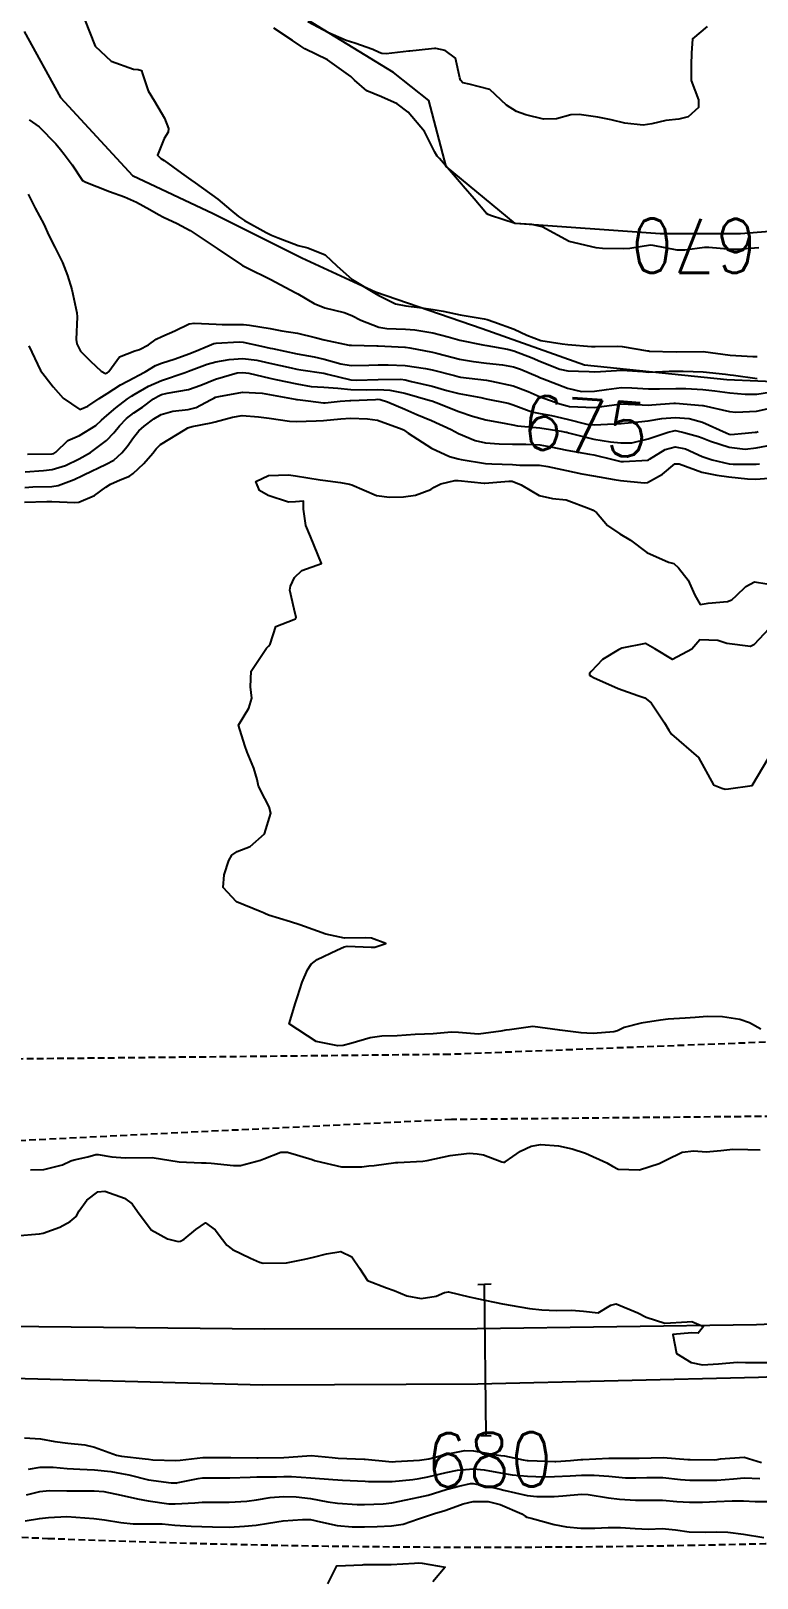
# Model space of a CAD drawing. Header units: metres. Extents: x 292545 to 299085, y 7450245 to 7463078.
# Drawn here: x 294679 to 294732.7, y 7462706.4 to 7462820.6 of the extents above; entities that cross this region are included whole.
import ezdxf
from ezdxf.enums import TextEntityAlignment as Align

# ---------------------------------------------------------------- set-up
doc = ezdxf.new("R2010")
doc.units = ezdxf.units.M
doc.linetypes.add('DASHED', pattern=[0.75, 0.5, -0.25])
for name, color, linetype in [('Cotas', 45, 'Continuous'), ('Curvas de Nivel 1m', 11, 'Continuous'), ('Curvas de Nivel 5m', 15, 'Continuous'), ('Hidrografia', 140, 'Continuous'), ('Linha Férrea', 20, 'Continuous'), ('Pórtico', 62, 'Continuous'), ('Vias Secundárias', 230, 'DASHED')]:
    doc.layers.add(name, color=color, linetype=linetype)
doc.styles.add('Style-STANDARD', font='STANDARD.shx')

msp = doc.modelspace()

# ---------------------------------------------------------------- linework, layer by layer
at = {"layer": 'Curvas de Nivel 1m', "flags": 128}
for points, elevation in [([(294728.96, 7462820.95), (294727.89, 7462820.02), (294727.8, 7462818.96), (294727.77, 7462818.12), (294727.78, 7462816.96), (294728.32, 7462815.53), (294728.32, 7462814.96), (294727.56, 7462814.28), (294726.87, 7462814.09), (294725.9, 7462814.01), (294724.87, 7462813.76), (294724.23, 7462813.65), (294722.87, 7462813.8), (294721.86, 7462814.05), (294720.88, 7462814.24), (294719.51, 7462814.44), (294718.88, 7462814.41), (294717.83, 7462814.13), (294716.88, 7462814.09), (294715.58, 7462814.41), (294714.89, 7462814.66), (294714.14, 7462815.13), (294712.9, 7462816.3), (294711.39, 7462816.68), (294710.91, 7462816.78), (294710.74, 7462816.99), (294710.7, 7462817.16), (294710.37, 7462818.61), (294709.6, 7462819.18), (294708.93, 7462819.31), (294708.82, 7462819.31), (294707.68, 7462819.2), (294707.01, 7462819.13), (294706.93, 7462819.12), (294705.24, 7462818.92), (294704.93, 7462818.95), (294704.73, 7462819.03), (294704.26, 7462819.24), (294702.94, 7462819.7), (294702.3, 7462819.91), (294700.95, 7462820.49), (294699.47, 7462821.29)], 671), ([(294678.87, 7462814.05), (294679.62, 7462813.53), (294680.85, 7462812.27), (294681.2, 7462811.86), (294681.47, 7462811.51), (294682.06, 7462810.73), (294682.82, 7462809.57), (294682.86, 7462809.54), (294682.93, 7462809.5), (294684.81, 7462808.77), (294685.91, 7462808.36), (294686.8, 7462807.98), (294687.79, 7462807.44), (294688.42, 7462807.06), (294688.79, 7462806.86), (294689.8, 7462806.4), (294690.78, 7462805.88), (294691.52, 7462805.39), (294692.76, 7462804.54), (294694.55, 7462803.35), (294694.67, 7462803.27), (294694.74, 7462803.24), (294694.94, 7462803.15), (294696.73, 7462802.25), (294698.52, 7462801.31), (294698.72, 7462801.19), (294699.92, 7462800.49), (294700.71, 7462800.18), (294702.15, 7462799.83), (294702.71, 7462799.6), (294703.38, 7462799.25), (294704.7, 7462798.73), (294705.29, 7462798.64), (294706.69, 7462798.6), (294707.36, 7462798.54), (294708.69, 7462798.32), (294709.84, 7462798.02), (294710.68, 7462797.79), (294712.38, 7462797.44), (294712.68, 7462797.39), (294714.22, 7462797.12), (294714.67, 7462797), (294716.04, 7462796.47), (294716.66, 7462796.2), (294718.08, 7462795.65), (294718.66, 7462795.52), (294720.25, 7462795.46), (294720.66, 7462795.44), (294721.08, 7462795.47), (294722.66, 7462795.57), (294724.2, 7462795.46), (294724.66, 7462795.43), (294726.15, 7462795.49), (294726.66, 7462795.5), (294727.18, 7462795.5), (294728.66, 7462795.45), (294730.33, 7462795.26), (294730.66, 7462795.22), (294730.92, 7462795.19), (294732.65, 7462794.96)], 671), ([(294678.81, 7462808.55), (294679.32, 7462807.53), (294679.96, 7462806.35), (294680.34, 7462805.52), (294680.76, 7462804.65), (294681.34, 7462803.51), (294681.7, 7462802.55), (294682.02, 7462801.51), (294682.4, 7462799.81), (294682.42, 7462799.5), (294682.35, 7462797.83), (294682.39, 7462797.5), (294682.67, 7462796.96), (294683.4, 7462796.23), (294684.19, 7462795.48), (294684.51, 7462795.33), (294684.65, 7462795.38), (294684.71, 7462795.41), (294684.77, 7462795.47), (294685.56, 7462796.56), (294686.67, 7462797), (294687.02, 7462797.1), (294687.68, 7462797.44), (294688.25, 7462797.86), (294688.68, 7462798.06), (294689.63, 7462798.48), (294690.7, 7462798.98), (294691.06, 7462799.04), (294692.7, 7462798.96), (294693.13, 7462798.94), (294694.7, 7462798.93), (294695.15, 7462798.89), (294696.69, 7462798.63), (294697.53, 7462798.48), (294698.69, 7462798.29), (294700, 7462797.97), (294700.68, 7462797.8), (294702.52, 7462797.42), (294702.68, 7462797.4), (294704.55, 7462797.36), (294704.67, 7462797.36), (294706.62, 7462797.27), (294706.67, 7462797.26), (294707, 7462797.21), (294708.67, 7462796.89), (294709.06, 7462796.8), (294710.67, 7462796.39), (294711.71, 7462796.2), (294712.66, 7462796.08), (294713.84, 7462795.95), (294714.66, 7462795.8), (294715.18, 7462795.63), (294716.45, 7462795.09), (294716.65, 7462795.01), (294716.8, 7462794.94), (294718.64, 7462794.23), (294719.69, 7462794), (294720.64, 7462794.02), (294721.52, 7462794.15), (294722.64, 7462794.28), (294723.39, 7462794.26), (294724.64, 7462794.18), (294725.44, 7462794.19), (294726.64, 7462794.22), (294727.39, 7462794.22), (294728.64, 7462794.15), (294729.54, 7462794.04), (294730.64, 7462793.89), (294731.77, 7462793.79), (294732.64, 7462793.79), (294733.58, 7462793.95)], 672), ([(294678.84, 7462797.37), (294679.71, 7462795.53), (294680.64, 7462794.33), (294681.38, 7462793.51), (294682.62, 7462792.65), (294683.21, 7462792.9), (294684.04, 7462793.48), (294684.64, 7462793.84), (294685.62, 7462794.48), (294686.65, 7462795.03), (294686.93, 7462795.17), (294687.44, 7462795.44), (294688.2, 7462795.9), (294688.66, 7462796.09), (294689.65, 7462796.4), (294690.67, 7462796.78), (294691.11, 7462796.95), (294692.18, 7462797.38), (294692.52, 7462797.53), (294692.68, 7462797.56), (294694.38, 7462797.66), (294694.68, 7462797.63), (294696.05, 7462797.34), (294696.67, 7462797.2), (294696.84, 7462797.16), (294698.67, 7462796.78), (294699.93, 7462796.56), (294700.66, 7462796.39), (294701.9, 7462796.03), (294702.66, 7462795.91), (294703.96, 7462795.94), (294704.66, 7462795.95), (294705.39, 7462795.96), (294706.66, 7462795.92), (294708.15, 7462795.7), (294708.66, 7462795.59), (294710.3, 7462795.17), (294710.65, 7462795.08), (294710.75, 7462795.06), (294712.65, 7462794.82), (294713.02, 7462794.76), (294714.64, 7462794.41), (294715.75, 7462793.99), (294716.63, 7462793.59), (294718.07, 7462793.08), (294718.62, 7462792.92), (294718.8, 7462792.89), (294720.62, 7462792.8), (294722.3, 7462793.02), (294722.56, 7462793.08), (294722.62, 7462793.09), (294724.15, 7462793), (294724.62, 7462792.98), (294724.64, 7462792.98), (294724.88, 7462793), (294726.49, 7462793.12), (294726.62, 7462793.12), (294728.61, 7462792.96), (294728.68, 7462792.95), (294730.62, 7462792.51), (294731.08, 7462792.46), (294732.62, 7462792.54), (294734.18, 7462792.89)], 673), ([(294678.75, 7462789.37), (294680.58, 7462789.38), (294680.69, 7462789.41), (294680.84, 7462789.52), (294681.72, 7462790.38), (294682.6, 7462790.73), (294683.81, 7462791.48), (294684.21, 7462791.87), (294684.61, 7462792.23), (294685.29, 7462792.79), (294686.14, 7462793.45), (294686.43, 7462793.65), (294686.64, 7462793.78), (294687.7, 7462794.38), (294688.65, 7462794.8), (294690.39, 7462795.4), (294690.65, 7462795.5), (294692.03, 7462796.02), (294692.66, 7462796.19), (294693.65, 7462796.35), (294694.66, 7462796.42), (294695.7, 7462796.3), (294696.66, 7462796.09), (294698.23, 7462795.74), (294698.66, 7462795.65), (294698.95, 7462795.6), (294700.65, 7462795.34), (294700.91, 7462795.28), (294702.65, 7462794.86), (294703.07, 7462794.83), (294704.65, 7462794.88), (294706.33, 7462794.9), (294706.65, 7462794.85), (294707.12, 7462794.73), (294708.64, 7462794.38), (294709.74, 7462794.07), (294710.63, 7462793.85), (294712.24, 7462793.54), (294712.63, 7462793.46), (294714.27, 7462793.12), (294714.62, 7462793.01), (294716.01, 7462792.49), (294716.62, 7462792.37), (294717.47, 7462792.23), (294718.61, 7462791.95), (294720.08, 7462791.59), (294720.61, 7462791.54), (294721.12, 7462791.56), (294722.61, 7462791.62), (294723.88, 7462791.74), (294724.61, 7462791.83), (294725.61, 7462791.99), (294726.61, 7462792.07), (294727.64, 7462791.99), (294728.61, 7462791.72), (294730.37, 7462790.93), (294730.6, 7462790.84), (294730.71, 7462790.82), (294731.78, 7462790.92), (294732.52, 7462790.99), (294732.6, 7462791), (294732.72, 7462791.03)], 674), ([(294678.55, 7462786.89), (294679.15, 7462786.94), (294680.55, 7462786.98), (294681.02, 7462787.05), (294682.19, 7462787.5), (294682.45, 7462787.61), (294682.56, 7462787.66), (294682.91, 7462787.84), (294684.57, 7462788.62), (294685.12, 7462788.92), (294685.73, 7462789.46), (294686.11, 7462789.93), (294686.59, 7462790.59), (294686.97, 7462791.08), (294687.36, 7462791.44), (294688.08, 7462791.97), (294688.62, 7462792.28), (294689.5, 7462792.54), (294690.62, 7462792.67), (294691.21, 7462792.81), (294692.28, 7462793.38), (294692.51, 7462793.5), (294692.63, 7462793.56), (294692.89, 7462793.63), (294694.64, 7462793.93), (294696.1, 7462793.87), (294696.64, 7462793.78), (294698.52, 7462793.42), (294698.63, 7462793.4), (294698.71, 7462793.39), (294699.49, 7462793.3), (294700.63, 7462793.16), (294700.75, 7462793.16), (294701.85, 7462793.27), (294702.57, 7462793.32), (294702.63, 7462793.32), (294704.47, 7462793.41), (294704.63, 7462793.42), (294704.8, 7462793.4), (294705.36, 7462793.23), (294706.63, 7462792.69), (294707.52, 7462792.3), (294708.61, 7462791.84), (294710.04, 7462791.18), (294710.6, 7462790.9), (294711.82, 7462790.37), (294712.59, 7462790.2), (294713.59, 7462790.13), (294714.59, 7462790.09), (294715.58, 7462790.09), (294716.59, 7462790.06), (294717.41, 7462789.91), (294718.59, 7462789.65), (294720.27, 7462789.36), (294720.59, 7462789.31), (294720.8, 7462789.26), (294721.79, 7462789.03), (294722.58, 7462788.83), (294722.78, 7462788.82), (294724.58, 7462788.93), (294724.63, 7462788.95), (294724.71, 7462789), (294725.86, 7462789.72), (294726.59, 7462789.9), (294727.37, 7462789.75), (294728.59, 7462789.2), (294729.33, 7462788.94), (294730.58, 7462788.66), (294730.88, 7462788.63), (294732.58, 7462788.62), (294732.83, 7462788.65)], 676), ([(294678.54, 7462785.81), (294680.19, 7462785.87), (294680.54, 7462785.87), (294682.25, 7462785.79), (294682.54, 7462785.82), (294683.71, 7462786.31), (294684.55, 7462786.92), (294684.88, 7462787.15), (294685.6, 7462787.46), (294686.28, 7462787.74), (294686.57, 7462787.93), (294687.34, 7462788.68), (294688, 7462789.44), (294688.26, 7462789.76), (294688.59, 7462790.07), (294690.39, 7462791.19), (294690.6, 7462791.31), (294690.66, 7462791.34), (294690.91, 7462791.4), (294692.31, 7462791.68), (294692.61, 7462791.75), (294693.89, 7462792.09), (294694.62, 7462792.21), (294695.83, 7462792.12), (294696.61, 7462792.01), (294698.12, 7462791.81), (294698.61, 7462791.78), (294700.07, 7462791.83), (294700.61, 7462791.86), (294701.91, 7462791.97), (294702.61, 7462792.01), (294703.88, 7462791.98), (294704.61, 7462791.88), (294706.43, 7462791.21), (294706.54, 7462791.15), (294706.6, 7462791.1), (294706.88, 7462790.92), (294708.59, 7462789.8), (294709.93, 7462789.18), (294710.58, 7462789.01), (294710.78, 7462788.96), (294712.58, 7462788.67), (294713.06, 7462788.65), (294714.58, 7462788.6), (294715.13, 7462788.56), (294716.57, 7462788.54), (294717.2, 7462788.46), (294718.57, 7462788.15), (294719.71, 7462787.91), (294720.56, 7462787.77), (294722.1, 7462787.49), (294722.56, 7462787.41), (294724.31, 7462787.25), (294724.56, 7462787.28), (294725.67, 7462787.88), (294726.58, 7462788.64), (294726.89, 7462788.66), (294728.57, 7462788.03), (294729.69, 7462787.81), (294730.56, 7462787.7), (294731.94, 7462787.53), (294732.56, 7462787.52), (294733.85, 7462787.61)], 677), ([(294732.94, 7462746.9), (294732.09, 7462747.38), (294731.38, 7462747.63), (294730.09, 7462747.82), (294728.97, 7462747.83), (294728.09, 7462747.76), (294727.33, 7462747.73), (294726.09, 7462747.64), (294725.51, 7462747.56), (294724.09, 7462747.36), (294722.83, 7462747.02), (294722.33, 7462746.78), (294722.08, 7462746.72), (294720.53, 7462746.59), (294720.08, 7462746.6), (294719.66, 7462746.64), (294718.08, 7462746.84), (294716.08, 7462747.1), (294714.35, 7462746.85), (294714.08, 7462746.83), (294713.73, 7462746.77), (294712.08, 7462746.54), (294710.59, 7462746.65), (294710.08, 7462746.68), (294708.71, 7462746.55), (294708.08, 7462746.53), (294707.38, 7462746.51), (294706.07, 7462746.42), (294704.92, 7462746.39), (294704.07, 7462746.27), (294702.65, 7462745.84), (294702.07, 7462745.7), (294701.68, 7462745.67), (294700.07, 7462745.99), (294698.08, 7462747.31), (294698.56, 7462748.84), (294698.7, 7462749.3), (294699.05, 7462750.37), (294699.45, 7462751.3), (294699.72, 7462751.71), (294700.14, 7462752.05), (294701.61, 7462752.73), (294702.15, 7462752.99), (294702.38, 7462753.03), (294704.15, 7462752.95), (294704.42, 7462752.96), (294705.23, 7462753.23), (294704.16, 7462753.62), (294703.75, 7462753.65), (294702.16, 7462753.63), (294700.8, 7462753.93), (294700.17, 7462754.15), (294698.87, 7462754.61), (294698.18, 7462754.84), (294696.55, 7462755.33), (294696.28, 7462755.44), (294696.18, 7462755.5), (294695.93, 7462755.6), (294694.19, 7462756.3), (294693.2, 7462757.37), (294693.27, 7462758.31), (294693.62, 7462759.37), (294693.84, 7462759.76), (294694.23, 7462760.03), (294695.19, 7462760.39), (294696.25, 7462761.33), (294696.74, 7462762.85), (294696.61, 7462763.33), (294696.28, 7462763.93), (294695.81, 7462764.86), (294695.71, 7462765.34), (294695.48, 7462766.17), (294694.99, 7462767.35), (294694.82, 7462767.85), (294694.34, 7462769.36), (294695.11, 7462770.6), (294695.33, 7462771.35), (294695.22, 7462772.19), (294695.28, 7462773.35), (294696.41, 7462775.04), (294696.56, 7462775.18), (294696.68, 7462775.33), (294697.1, 7462776.65), (294698.44, 7462777.16), (294698.55, 7462777.2), (294698.61, 7462777.31), (294698.45, 7462777.93), (294698.13, 7462779.31), (294698.17, 7462779.61), (294698.47, 7462780.26), (294699.01, 7462780.77), (294700.48, 7462781.29), (294699.66, 7462783.29), (294699.31, 7462784.09), (294699.15, 7462785.3), (294699.14, 7462785.9), (294698.54, 7462785.84), (294698.03, 7462785.83), (294696.54, 7462786.31), (294695.88, 7462786.67), (294695.62, 7462787.34), (294696.56, 7462787.78), (294698.04, 7462787.84), (294698.56, 7462787.76), (294700.38, 7462787.46), (294700.56, 7462787.44), (294701.87, 7462787.27), (294702.55, 7462787.16), (294702.72, 7462787.09), (294704.54, 7462786.32), (294705.5, 7462786.18), (294706.54, 7462786.22), (294707.41, 7462786.33), (294708.55, 7462786.76), (294708.8, 7462786.93), (294709.3, 7462787.18), (294710.32, 7462787.41), (294710.56, 7462787.41), (294712.49, 7462787.21), (294712.55, 7462787.21), (294714.3, 7462787.38), (294714.56, 7462787.36), (294715.23, 7462787.11), (294716.55, 7462786.31), (294717.55, 7462786.09), (294718.54, 7462785.99), (294720.24, 7462785.35), (294720.53, 7462785.22), (294720.65, 7462785.16), (294720.79, 7462785.05), (294721.59, 7462784.1), (294722.52, 7462783.49), (294723.29, 7462783.01), (294724.5, 7462782.11), (294726.1, 7462781.38), (294726.49, 7462781.28), (294726.85, 7462780.97), (294727.56, 7462780.05), (294728.05, 7462778.96), (294728.45, 7462778.27), (294729.03, 7462778.37), (294730.46, 7462778.49), (294730.78, 7462778.61), (294731.12, 7462778.92), (294731.81, 7462779.58), (294732.47, 7462779.93), (294733.38, 7462779.8)], 678), ([(294733.92, 7462776.89), (294732.42, 7462775.29), (294732.16, 7462775.17), (294730.42, 7462775.39), (294729.75, 7462775.61), (294728.42, 7462775.66), (294727.83, 7462774.96), (294726.41, 7462774.2), (294725.09, 7462774.99), (294724.42, 7462775.38), (294722.67, 7462775.03), (294722.41, 7462774.91), (294721.24, 7462774.21), (294720.4, 7462773.32), (294720.28, 7462773.16), (294720.27, 7462773.05), (294720.39, 7462772.96), (294720.56, 7462772.88), (294722.38, 7462772.06), (294723.83, 7462771.55), (294724.37, 7462771.38), (294724.82, 7462771), (294725.81, 7462769.52), (294726.13, 7462768.98), (294726.34, 7462768.69), (294728.32, 7462766.96), (294729.44, 7462764.94), (294730.05, 7462764.69), (294730.29, 7462764.64), (294730.55, 7462764.66), (294732.29, 7462764.91), (294733.46, 7462766.89)], 678), ([(294678.97, 7462736.53), (294679.95, 7462736.54), (294681.34, 7462736.9), (294681.96, 7462737.19), (294682.19, 7462737.27), (294683.22, 7462737.49), (294683.79, 7462737.65), (294683.97, 7462737.66), (294684.99, 7462737.47), (294685.96, 7462737.4), (294687.96, 7462737.43), (294689.96, 7462737.12), (294691.6, 7462737.03), (294691.96, 7462737.03), (294692.32, 7462737.01), (294693.96, 7462736.83), (294694.49, 7462736.83), (294695.96, 7462737.24), (294696.21, 7462737.34), (294697.47, 7462737.82), (294697.97, 7462737.82), (294699.78, 7462737.29), (294699.96, 7462737.22), (294700.06, 7462737.19), (294701.96, 7462736.73), (294703.46, 7462736.75), (294703.96, 7462736.81), (294704.36, 7462736.83), (294705.96, 7462737.05), (294706.12, 7462737.06), (294707.96, 7462737.15), (294708.29, 7462737.2), (294709.97, 7462737.58), (294711.38, 7462737.74), (294711.97, 7462737.71), (294712.44, 7462737.62), (294713.79, 7462737.12), (294713.92, 7462737.08), (294713.96, 7462737.09), (294713.99, 7462737.09), (294714.04, 7462737.12), (294715.17, 7462737.91), (294715.97, 7462738.26), (294716.68, 7462738.39), (294717.98, 7462738.29), (294718.99, 7462738.08), (294719.97, 7462737.76), (294721.54, 7462737.03), (294721.96, 7462736.79), (294722.4, 7462736.58), (294723.96, 7462736.52), (294725.42, 7462736.99), (294725.97, 7462737.27), (294727.12, 7462737.82), (294727.97, 7462737.92), (294728.89, 7462737.86), (294729.97, 7462737.95), (294730.85, 7462738.05), (294731.97, 7462738.03), (294732.87, 7462738)], 678), ([(294677.89, 7462731.65), (294679.64, 7462731.79), (294679.9, 7462731.84), (294681.13, 7462732.29), (294681.91, 7462732.7), (294682.34, 7462733.08), (294682.58, 7462733.49), (294683.13, 7462734.29), (294683.94, 7462734.9), (294684.46, 7462734.95), (294685.93, 7462734.43), (294686.49, 7462734.02), (294686.88, 7462733.45), (294687.9, 7462732.1), (294689.09, 7462731.42), (294689.89, 7462731.23), (294690.05, 7462731.25), (294690.33, 7462731.41), (294691.19, 7462732.11), (294691.91, 7462732.6), (294692.62, 7462732.1), (294693.16, 7462731.37), (294693.49, 7462730.97), (294693.89, 7462730.63), (294695.23, 7462730), (294695.88, 7462729.7), (294696.16, 7462729.62), (294697.88, 7462729.66), (294699.25, 7462729.92), (294699.88, 7462730.06), (294700.85, 7462730.32), (294701.89, 7462730.5), (294702.71, 7462730.09), (294703.27, 7462729.25), (294703.86, 7462728.35), (294705.27, 7462727.8), (294705.85, 7462727.6), (294706.78, 7462727.21), (294707.84, 7462727.03), (294708.94, 7462727.18), (294709.56, 7462727.46), (294709.85, 7462727.52), (294711.38, 7462727.15), (294711.84, 7462727.05), (294711.96, 7462727.03), (294713.84, 7462726.63), (294715.13, 7462726.41), (294715.83, 7462726.29), (294716.75, 7462726.18), (294717.83, 7462726.14), (294718.94, 7462726.17), (294719.83, 7462726.08), (294720.9, 7462725.97), (294721.84, 7462726.53), (294722.25, 7462726.62), (294723.83, 7462725.95), (294724.45, 7462725.63), (294725.83, 7462725.21), (294727.49, 7462725.3), (294727.83, 7462725.31), (294728.7, 7462724.95), (294728.3, 7462724.47), (294727.82, 7462724.48), (294726.42, 7462724.37), (294726.7, 7462722.97), (294727.79, 7462722.29), (294728.62, 7462722.12), (294729.79, 7462722.2), (294731.19, 7462722.32), (294731.79, 7462722.3), (294732.4, 7462722.29), (294733.79, 7462722.3)], 679), ([(294678.82, 7462714.41), (294679.69, 7462714.56), (294680.65, 7462714.56), (294681.69, 7462714.46), (294682.61, 7462714.41), (294683.69, 7462714.38), (294684.92, 7462714.24), (294685.69, 7462714.1), (294686.23, 7462713.99), (294687.68, 7462713.64), (294689.37, 7462713.41), (294689.68, 7462713.4), (294689.7, 7462713.39), (294689.75, 7462713.41), (294691.35, 7462713.73), (294691.69, 7462713.77), (294692.08, 7462713.78), (294693.69, 7462713.78), (294695.2, 7462713.83), (294695.69, 7462713.84), (294697.15, 7462713.86), (294697.69, 7462713.88), (294698.26, 7462713.88), (294699.69, 7462713.79), (294701.3, 7462713.66), (294701.69, 7462713.63), (294702.03, 7462713.61), (294703.69, 7462713.52), (294703.95, 7462713.51), (294705.69, 7462713.51), (294707.23, 7462713.66), (294707.69, 7462713.72), (294708.34, 7462713.84), (294709.69, 7462714.17), (294710.51, 7462714.34), (294711.7, 7462714.44), (294712.48, 7462714.36), (294713.69, 7462714.14), (294714.57, 7462714), (294715.69, 7462713.89), (294716.92, 7462713.86), (294717.69, 7462713.88), (294718.84, 7462713.92), (294719.69, 7462713.97), (294720.62, 7462713.98), (294721.69, 7462713.9), (294722.92, 7462713.79), (294723.69, 7462713.78), (294724.5, 7462713.81), (294725.69, 7462713.8), (294726.99, 7462713.66), (294727.68, 7462713.6), (294729.03, 7462713.6), (294729.68, 7462713.61), (294730.9, 7462713.7), (294731.69, 7462713.79), (294732.86, 7462713.72)], 681), ([(294678.69, 7462712.52), (294679.67, 7462712.76), (294680.36, 7462712.84), (294681.67, 7462712.83), (294682.36, 7462712.82), (294683.67, 7462712.83), (294684.39, 7462712.76), (294685.67, 7462712.5), (294686.88, 7462712.23), (294687.66, 7462712.07), (294689.2, 7462711.87), (294689.66, 7462711.86), (294691.11, 7462711.94), (294691.66, 7462711.98), (294693.06, 7462711.97), (294693.66, 7462711.98), (294694.95, 7462712.06), (294695.67, 7462712.15), (294696.68, 7462712.32), (294697.67, 7462712.39), (294698.6, 7462712.37), (294699.67, 7462712.25), (294700.93, 7462712.01), (294701.66, 7462711.91), (294703.1, 7462711.81), (294703.66, 7462711.81), (294705.02, 7462711.87), (294705.66, 7462711.94), (294706.72, 7462712.16), (294707.67, 7462712.34), (294708.36, 7462712.5), (294709.68, 7462712.92), (294709.87, 7462712.97), (294710.62, 7462713.16), (294711.49, 7462713.35), (294711.68, 7462713.35), (294712.81, 7462713.14), (294713.68, 7462712.93), (294713.94, 7462712.87), (294715.67, 7462712.48), (294716.37, 7462712.39), (294717.67, 7462712.4), (294718.3, 7462712.44), (294719.68, 7462712.57), (294720.18, 7462712.54), (294721.67, 7462712.31), (294722.49, 7462712.2), (294723.67, 7462712.12), (294724.81, 7462712.14), (294725.66, 7462712.14), (294726.72, 7462712.03), (294727.66, 7462711.98), (294728.63, 7462711.98), (294729.66, 7462712.02), (294730.81, 7462712.07), (294731.66, 7462712.07), (294732.52, 7462712.04), (294733.66, 7462712.03)], 682), ([(294678.59, 7462710.6), (294679.65, 7462710.78), (294680.31, 7462710.86), (294681.65, 7462710.92), (294682.99, 7462710.83), (294683.65, 7462710.77), (294684.44, 7462710.67), (294685.64, 7462710.47), (294686.57, 7462710.38), (294687.64, 7462710.39), (294688.69, 7462710.37), (294689.64, 7462710.29), (294690.84, 7462710.2), (294691.64, 7462710.18), (294692.42, 7462710.16), (294693.64, 7462710.14), (294694.78, 7462710.21), (294695.64, 7462710.28), (294696.56, 7462710.42), (294697.65, 7462710.61), (294699.06, 7462710.71), (294699.65, 7462710.69), (294700.39, 7462710.54), (294701.64, 7462710.26), (294702.74, 7462710.16), (294703.64, 7462710.16), (294704.59, 7462710.18), (294705.64, 7462710.23), (294706.5, 7462710.36), (294707.65, 7462710.75), (294708.9, 7462711.18), (294709.5, 7462711.33), (294709.66, 7462711.38), (294710.95, 7462711.87), (294711.67, 7462712.03), (294712.78, 7462712.02), (294713.66, 7462711.81), (294715.28, 7462711.11), (294715.51, 7462710.96), (294715.65, 7462710.88), (294715.96, 7462710.79), (294717.65, 7462710.33), (294718.56, 7462710.16), (294719.64, 7462710.07), (294720.66, 7462710.06), (294721.64, 7462710.11), (294722.57, 7462710.1), (294723.64, 7462710.03), (294724.64, 7462710), (294725.64, 7462710.03), (294726.62, 7462709.95), (294727.64, 7462709.79), (294728.82, 7462709.77), (294729.64, 7462709.8), (294730.49, 7462709.77), (294731.64, 7462709.63), (294733.15, 7462709.38)], 683), ([(294700.93, 7462705.94), (294701.61, 7462707.27), (294703.5, 7462707.36), (294703.61, 7462707.37), (294703.74, 7462707.38), (294705.61, 7462707.38), (294707.35, 7462707.47), (294707.62, 7462707.49), (294707.9, 7462707.48), (294709.61, 7462707.17), (294708.7, 7462706.09)], 684)]:
    msp.add_lwpolyline(points, dxfattribs=dict(at, elevation=elevation))
at = {"layer": 'Curvas de Nivel 5m', "flags": 128}
for points, elevation in [([(294682.96, 7462821.49), (294683.75, 7462819.48), (294684.93, 7462818.37), (294686.59, 7462817.78), (294686.92, 7462817.77), (294687.17, 7462817.7), (294687.24, 7462817.45), (294687.66, 7462816.2), (294688.13, 7462815.43), (294688.87, 7462814.17), (294689.16, 7462813.42), (294689.14, 7462813.14), (294688.86, 7462812.66), (294688.35, 7462811.43), (294688.61, 7462811.19), (294688.84, 7462811.05), (294690.14, 7462810.1), (294690.83, 7462809.61), (294691.13, 7462809.4), (294692.81, 7462808.19), (294693.77, 7462807.37), (294694.34, 7462806.91), (294694.79, 7462806.62), (294696.38, 7462805.73), (294696.77, 7462805.53), (294697.27, 7462805.33), (294698.76, 7462804.78), (294699.47, 7462804.59), (294700.75, 7462804.07), (294701.61, 7462803.27), (294702.73, 7462802.25), (294704.42, 7462801.24), (294704.72, 7462801.07), (294705.95, 7462800.46), (294706.71, 7462800.32), (294707.71, 7462800.2), (294708.71, 7462800.05), (294709.46, 7462799.93), (294710.71, 7462799.66), (294712.5, 7462799.35), (294712.7, 7462799.3), (294713.21, 7462799.13), (294714.7, 7462798.59), (294715.65, 7462798.15), (294716.68, 7462797.75), (294718.25, 7462797.51), (294718.68, 7462797.47), (294720.41, 7462797.32), (294720.68, 7462797.31), (294722.36, 7462797.34), (294722.68, 7462797.32), (294724.55, 7462797), (294724.67, 7462796.99), (294724.69, 7462796.98), (294726.67, 7462796.93), (294728.66, 7462796.94), (294730.67, 7462796.68), (294732.34, 7462796.58), (294732.67, 7462796.57)], 670), ([(294732.77, 7462804.61), (294731.21, 7462804.48), (294730.77, 7462804.47), (294729.09, 7462804.63), (294728.77, 7462804.63), (294727.31, 7462804.42), (294726.76, 7462804.42), (294724.98, 7462804.78), (294724.77, 7462804.79), (294723.24, 7462804.54), (294722.77, 7462804.52), (294721.24, 7462804.56), (294720.77, 7462804.61), (294718.77, 7462805.07), (294716.78, 7462806.16), (294716, 7462806.31), (294714.79, 7462806.4), (294712.95, 7462806.98), (294712.79, 7462807.05), (294712.66, 7462807.14), (294711.74, 7462808.22), (294710.93, 7462809.16), (294710.81, 7462809.3), (294709.18, 7462811.19), (294709.01, 7462811.36), (294708.85, 7462811.66), (294708.07, 7462813.2), (294706.88, 7462814.61), (294706.06, 7462815.22), (294704.9, 7462815.74), (294703.83, 7462816.18), (294702.91, 7462816.97), (294702.63, 7462817.26), (294700.92, 7462818.49), (294699.25, 7462819.3), (294698.94, 7462819.48), (294698.34, 7462819.91), (294696.96, 7462820.82)], 670), ([(294678.57, 7462788.05), (294679.93, 7462788.16), (294680.57, 7462788.24), (294681.55, 7462788.53), (294682.58, 7462789.01), (294683.41, 7462789.49), (294684.59, 7462790.37), (294685.14, 7462790.93), (294685.56, 7462791.46), (294686.07, 7462792), (294686.62, 7462792.41), (294687.24, 7462792.83), (294688.07, 7462793.44), (294688.41, 7462793.65), (294688.64, 7462793.76), (294689.08, 7462793.87), (294690.64, 7462794.15), (294691.56, 7462794.47), (294692.65, 7462794.89), (294694.25, 7462795.36), (294694.65, 7462795.4), (294695.1, 7462795.35), (294696.65, 7462794.98), (294697.09, 7462794.88), (294698.65, 7462794.55), (294699.72, 7462794.37), (294700.64, 7462794.31), (294701.67, 7462794.24), (294702.64, 7462794.15), (294703.77, 7462794.12), (294704.64, 7462794.15), (294705.52, 7462794.1), (294706.64, 7462793.86), (294708.49, 7462793.33), (294708.63, 7462793.3), (294708.94, 7462793.19), (294710.62, 7462792.52), (294711.63, 7462792.18), (294712.61, 7462791.91), (294714.1, 7462791.64), (294714.61, 7462791.52), (294714.95, 7462791.46), (294716.61, 7462791.32), (294718.19, 7462791.07), (294718.52, 7462790.99), (294718.6, 7462790.98), (294718.73, 7462790.94), (294720.6, 7462790.47), (294721.83, 7462790.27), (294722.59, 7462790.19), (294723.4, 7462790.21), (294724.6, 7462790.49), (294724.97, 7462790.63), (294726.09, 7462790.99), (294726.49, 7462791.09), (294726.6, 7462791.11), (294726.72, 7462791.09), (294727.24, 7462790.97), (294728.32, 7462790.67), (294728.6, 7462790.58), (294729.21, 7462790.33), (294730.59, 7462789.87), (294731.77, 7462789.74), (294732.59, 7462789.82), (294733.76, 7462790.06)], 675), ([(294678.53, 7462716.74), (294679.72, 7462716.65), (294680.77, 7462716.47), (294681.72, 7462716.34), (294682.99, 7462716.21), (294683.71, 7462716.05), (294685.32, 7462715.46), (294685.7, 7462715.39), (294687.45, 7462715.18), (294687.7, 7462715.15), (294688.02, 7462715.11), (294689.7, 7462715.05), (294690.03, 7462715.08), (294691.7, 7462715.27), (294693.62, 7462715.28), (294693.7, 7462715.28), (294693.78, 7462715.28), (294695.7, 7462715.26), (294695.79, 7462715.25), (294697.7, 7462715.29), (294698.05, 7462715.31), (294699.7, 7462715.42), (294701.25, 7462715.27), (294701.7, 7462715.23), (294703.62, 7462715.16), (294703.7, 7462715.16), (294705.45, 7462714.98), (294705.7, 7462714.97), (294705.94, 7462714.98), (294707.7, 7462715.08), (294708.41, 7462715.19), (294709.71, 7462715.53), (294711.06, 7462715.8), (294711.71, 7462715.78), (294713.37, 7462715.47), (294713.71, 7462715.43), (294713.98, 7462715.4), (294715.37, 7462715.1), (294715.66, 7462715.06), (294715.7, 7462715.05), (294715.75, 7462715.05), (294717.7, 7462714.99), (294717.79, 7462714.99), (294718.87, 7462715.07), (294719.62, 7462715.14), (294719.7, 7462715.14), (294719.78, 7462715.14), (294721.7, 7462715.23), (294723.49, 7462715.22), (294723.71, 7462715.22), (294723.93, 7462715.23), (294725.71, 7462715.27), (294727.53, 7462715.13), (294727.7, 7462715.12), (294729.53, 7462715.11), (294729.7, 7462715.12), (294729.94, 7462715.17), (294731.71, 7462715.31), (294732.97, 7462714.9)], 680)]:
    msp.add_lwpolyline(points, dxfattribs=dict(at, elevation=elevation))
at = {"layer": 'Hidrografia'}
msp.add_lwpolyline([(294795.81, 7462821.73), (294788.11, 7462818.7), (294780.82, 7462817.66), (294773.21, 7462815.77), (294765.04, 7462813.84), (294758.09, 7462811.22), (294752.1, 7462809.37), (294739.47, 7462806.26), (294731.42, 7462805.64), (294725.5, 7462805.64), (294714.79, 7462806.4), (294709.68, 7462810.6), (294708.41, 7462815.47), (294705.8, 7462817.54), (294698.49, 7462821.99)], dxfattribs=at)
at = {"layer": 'Hidrografia', "elevation": 682.88}
msp.add_lwpolyline([(294678.51, 7462820.57), (294681.2, 7462815.71), (294686.51, 7462809.95), (294692.47, 7462807.13), (294699.01, 7462803.87), (294704.47, 7462801.34), (294712.35, 7462798.65), (294719.91, 7462795.97), (294730.42, 7462794.88), (294737.29, 7462794.57), (294742.55, 7462794.95), (294749.53, 7462795.46), (294753.18, 7462796.04), (294761.47, 7462797.64), (294769.15, 7462799.18), (294773.77, 7462800.59), (294779.28, 7462801.87), (294785.37, 7462804.89), (294789.6, 7462804.89), (294795.05, 7462804.7), (294804.49, 7462808.68)], dxfattribs=at)
at = {"layer": 'Linha Férrea', "linetype": 'Continuous'}
for points in [[(294674.81, 7462725), (294696.27, 7462724.79), (294711.97, 7462724.81), (294732.62, 7462725.11), (294754.6, 7462726.06), (294776.67, 7462727.26), (294800.1, 7462728.73), (294821.78, 7462729.97), (294848.36, 7462730.81), (294871.93, 7462731.74), (294884.3, 7462731.53), (294900.73, 7462730.53), (294918.61, 7462728.67), (294931.4, 7462726.72), (294938.88, 7462725.28), (294957.37, 7462720.64), (294968.88, 7462716.95), (294980.32, 7462712.76), (294995.56, 7462707.11), (295013.99, 7462699.29)], [(294674.87, 7462721.2), (294696.15, 7462720.65), (294712.02, 7462720.71), (294732.75, 7462721.2), (294754.79, 7462722.14), (294776.88, 7462723.35), (294800.35, 7462724.66), (294822, 7462726.06), (294848.42, 7462727.29), (294871.94, 7462727.83), (294884.15, 7462727.62), (294900.4, 7462726.62), (294918.11, 7462724.78), (294930.74, 7462722.86), (294938, 7462721.46), (294956.17, 7462716.58), (294967.24, 7462712.8), (294978.82, 7462708.75), (294993.94, 7462703.3)]]:
    msp.add_lwpolyline(points, dxfattribs=at)
at = {"layer": 'Pórtico'}
for points in [[(294712.02, 7462728.05), (294713.01, 7462728.1)], [(294712.63, 7462716.9), (294712.52, 7462728.07)], [(294712.25, 7462716.91), (294713.01, 7462716.88)]]:
    msp.add_lwpolyline(points, dxfattribs=at)
at = {"layer": 'Vias Secundárias', "elevation": 699.68}
for points in [[(294955.95, 7462738.2, 0.111438), (294948.35, 7462741.82, 0.052638), (294906.8, 7462746.99, 0.021321), (294862.89, 7462748.06, -0.000836), (294819.05, 7462749.83), (294748.26, 7462746.52), (294709.94, 7462745.04), (294657.27, 7462744.48), (294626.29, 7462748.37), (294578.8, 7462751.51), (294523.91, 7462753.81), (294480.79, 7462758.62), (294465.13, 7462760.67), (294434.88, 7462764.87), (294359.51, 7462777.03), (294297.71, 7462790.39), (294263.04, 7462797.77)], [(294641.63, 7462711.26, 0.005114), (294680.26, 7462709.31, 0.014755), (294727.57, 7462708.8, 0.008917), (294773.26, 7462710.47, 0.011214), (294821.02, 7462714.15, -0.020697), (294864.47, 7462716.67, -0.058036), (294906.4, 7462715.84, -0.051589), (294938.4, 7462710.69, 0.370868), (294946.23, 7462712.99), (294952.91, 7462728.38, 0.281747), (294947.91, 7462736.07, 0.027501), (294906.26, 7462741.12, 0.003981), (294863.09, 7462743.25, -0.029309), (294819.3, 7462743.92), (294748.72, 7462740.62), (294710.08, 7462740.23), (294657.69, 7462737.67)], [(294614.54, 7462693.26), (294616.75, 7462697.13, -0.214925), (294641.33, 7462706.46, 0.005114), (294680.07, 7462704.5, 0.014755), (294727.66, 7462703.99, 0.008917), (294773.52, 7462705.67, 0.011214), (294821.5, 7462709.36, -0.020697), (294864.55, 7462711.86, -0.081975), (294906.13, 7462711.03, -0.051589), (294937.15, 7462706.04, 0.012), (294937.74, 7462705.9, 0.012)]]:
    msp.add_lwpolyline(points, format="xyb", dxfattribs=at)

# ---------------------------------------------------------------- texts
at = {"layer": 'Cotas', "style": 'Style-STANDARD'}
for s, rotation, p in [('670', 179.8963, (294728.02, 7462804.75, 670)), ('675', 355.5485, (294719.96, 7462791.43, 675)), ('680', 0.5698, (294712.86, 7462715.11, 680))]:
    msp.add_text(s, height=4, rotation=rotation, dxfattribs=at).set_placement(p, align=Align.MIDDLE_CENTER)

doc.saveas('drawing.dxf')
